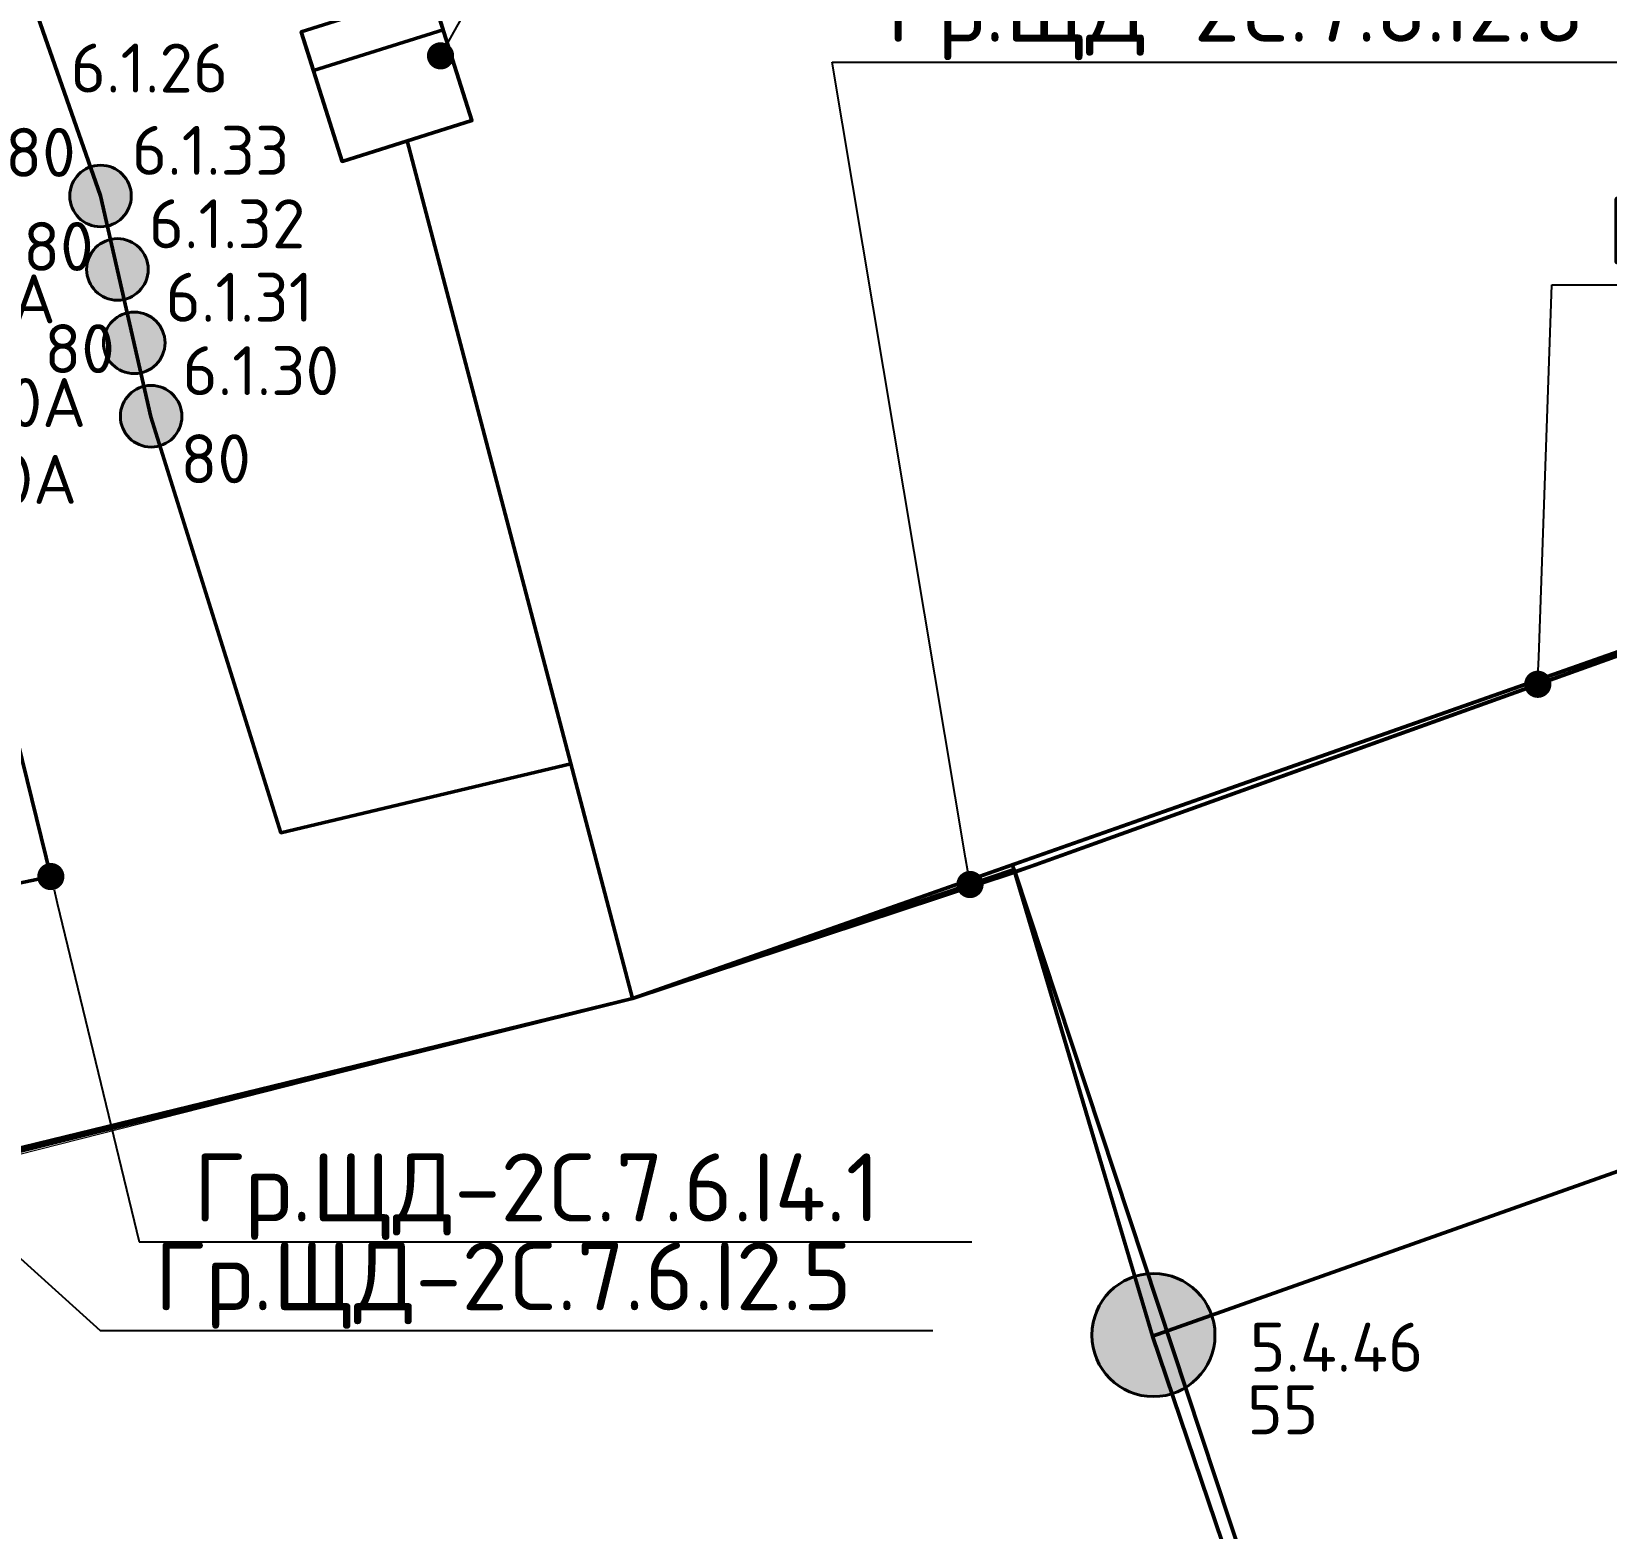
# Model space of a CAD drawing. Header units: millimetres. Extents: x -500444 to 437433, y -1435259 to 1593622.
# Drawn here: x -65603 to -59812, y -1339657 to -1334153 of the extents above; entities that cross this region are included whole.
import ezdxf
from ezdxf import colors
from ezdxf.entities.mleader import LeaderData, LeaderLine
from ezdxf.math import Vec2, Vec3

# ---------------------------------------------------------------- set-up
doc = ezdxf.new("R2010")
doc.units = ezdxf.units.MM
for name, color, linetype, lineweight in [('_АСУД_Щиты', 6, 'Continuous', 0), ('_Гр.ЩД-2C.7.6.I2.1', 6, 'Continuous', 50), ('_Гр.ЩД-2C.7.6.I2.2', 6, 'Continuous', 50), ('_Гр.ЩД-2C.7.6.I2.3', 6, 'Continuous', 50), ('_Гр.ЩД-2C.7.6.I2.4', 6, 'Continuous', 50), ('_Гр.ЩД-2C.7.6.I2.5', 6, 'Continuous', 50), ('_Гр.ЩД-2C.7.6.I2.6', 6, 'Continuous', 50), ('_Гр.ЩД-2C.7.6.I2.7', 6, 'Continuous', 50), ('_Гр.ЩД-2C.7.6.I2.8', 6, 'Continuous', 50), ('_Гр.ЩД-2C.7.6.I3.1', 6, 'Continuous', 50), ('_Гр.ЩД-2C.7.6.I3.2', 6, 'Continuous', 50), ('_Гр.ЩД-2C.7.6.I3.3', 6, 'Continuous', 50), ('_Гр.ЩД-2C.7.6.I3.4', 6, 'Continuous', 50), ('_Гр.ЩД-2C.7.6.I3.5', 6, 'Continuous', 50), ('_Гр.ЩД-2C.7.6.I3.6', 6, 'Continuous', 50), ('_Гр.ЩД-2C.7.6.I3.7', 6, 'Continuous', 50), ('_Гр.ЩД-2C.7.6.I3.8', 6, 'Continuous', 50), ('_Гр.ЩД-2C.7.6.I4.1', 6, 'Continuous', 50), ('_Гр.ЩД-2C.7.6.I4.2', 6, 'Continuous', 50), ('_Гр.ЩД-2C.7.6.I4.3', 6, 'Continuous', 50), ('_Гр.ЩД-2C.7.6.I4.4', 6, 'Continuous', 50), ('_Гр.ЩД-2C.7.6.I4.5', 6, 'Continuous', 50), ('_Гр.ЩД-2C.7.6.I4.6', 6, 'Continuous', 50), ('_Гр.ЩД-2C.7.6.I4.7', 6, 'Continuous', 50), ('_Гр.ЩД-2C.7.6.I4.8', 6, 'Continuous', 50), ('_освещение_dali', 3, 'Continuous', 50), ('DLX_LUM 4', 5, 'Continuous', 40)]:
    doc.layers.add(name, color=color, linetype=linetype, lineweight=lineweight)
doc.layers.add('сВЕтильники', color=7, linetype='Continuous', lineweight=40, true_color=0x0000f0)
doc.styles.add('ISOCPEUR', font='isocpeur.ttf', dxfattribs={"height": 250})
doc.styles.add('TableTextStyle', font='isocpeur.ttf', dxfattribs={"width": 0.9})
doc.styles.add('Шрифт - 200', font='', dxfattribs={"height": 200})
doc.styles.get('Шрифт - 200').set_extended_font_data('GOST Common', italic=True)

# ---------------------------------------------------------------- blocks, each defined once
blk = doc.blocks.new('_Dot')
at = {"color": 0, "linetype": 'ByBlock', "lineweight": -2}
blk.add_line((-0.5, 0), (-1, 0), dxfattribs=at)
at = {"color": 0, "linetype": 'ByBlock', "const_width": 0.5}
blk.add_lwpolyline([(-0.25, 0, 1), (0.25, 0, 1)], format="xyb", close=True, dxfattribs=at)
blk = doc.blocks.new('A$C7830629c')
at = {"layer": '_освещение_dali', "linetype": 'Continuous'}
for points in [[(250, -250), (250, 250), (-250, 250), (-250, -250)], [(250, -250), (250, 250), (100, 250), (100, -250)]]:
    blk.add_lwpolyline(points, close=True, dxfattribs=at)
blk = doc.blocks.new('A$Cab2378fa')
at = {"lineweight": 25}
h = blk.add_hatch(color=256, dxfattribs=at)
h.paths.add_polyline_path([(162.3, -156.8, 0.442338), (147.8, 177.8), (0, 0)])
h.paths.add_polyline_path([(-141.6, -170.3), (0, 0), (-163.2, 157.6, 0.430096)])
at = {"lineweight": 25, "true_color": 0xfff5f5}
h = blk.add_hatch(color=7, dxfattribs=at)
h.dxf.hatch_style = 1
h.paths.add_polyline_path([(0, 0), (-141.6, -170.3, 0.174923), (3, -222.4, 0.197808), (162.3, -156.8)])
h.paths.add_polyline_path([(-163.2, 157.6), (0, 0), (147.8, 177.8, 0.175398), (3, 230.2, 0.209014)])
blk.add_circle((3, 3.9), 226.3)
blk = doc.blocks.new('Гр.ЩД-2C.7.6.I3.8')
at = {"layer": '_Гр.ЩД-2C.7.6.I3.8', "color": 18, "true_color": 0x000000, "style": 'TableTextStyle'}
blk.add_text('55', height=180, dxfattribs=at).set_placement((26232.6, 47043, 6620))
at = {"layer": '_Гр.ЩД-2C.7.6.I3.8', "ltscale": 100, "style": 'TableTextStyle'}
for tag, p in [('55А', (52014.3, 65938.9, 6620)), ('80', (40092.2, 64487, 4000)), ('80', (40268.7, 64273.5, 4000)), ('80', (40445.2, 64060.1, 4000)), ('80', (40621.7, 63846.6, 4000)), ('80А', (41399.9, 62649.1, 4000)), ('80', (39836.3, 62587.4)), ('80', (40009.4, 62371.2)), ('80А', (41799, 62266.9, 4000)), ('80', (40182.6, 62154.9)), ('В2', (63579.6, 61963.2)), ('55', (49154.7, 61958.6, 6620)), ('80А', (42171.9, 61841.5, 4000)), ('80', (40300.9, 61573.6)), ('80', (40477.4, 61360.1)), ('80', (40653.9, 61146.6)), ('80А', (41766.2, 61111.8, 4000)), ('В2', (64767.6, 61046.7)), ('80', (40830.4, 60933.1)), ('55', (58340, 60877, 6620)), ('B2A', (65955.5, 60130.2)), ('В2', (62038.6, 59868.2)), ('B2A', (67143.5, 59213.7)), ('В2', (63226.6, 58951.7)), ('55А', (45778.2, 58758.8, 6620)), ('В2', (68331.4, 58297.2)), ('В2', (64414.5, 58035.2)), ('В2', (69519.4, 57380.7)), ('В2', (65602.5, 57118.7)), ('55', (54982.2, 56612.5, 6620)), ('В2', (70707.3, 56464.2)), ('В2', (66790.4, 56202.2)), ('55', (42307.2, 55779.4, 6620)), ('B2A', (71895.3, 55547.7)), ('В2', (67978.4, 55285.7)), ('B2A', (73083.2, 54631.2)), ('В2', (69166.3, 54369.2)), ('В2', (74271.2, 53714.7)), ('55А', (38566.5, 53264.4, 6620)), ('В2', (70384.1, 53125.3)), ('В2', (75459.1, 52798.3)), ('В2', (76647.1, 51881.8)), ('B2A', (77835, 50965.3)), ('55', (34658.3, 50835.9, 6620)), ('B2A', (79023, 50048.8)), ('55А', (30508.9, 48933, 6620)), ('55', (26242.6, 47273, 6620))]:
    blk.add_attdef(tag, p, '', height=180, dxfattribs=at)
blk = doc.blocks.new('Гр.ЩД-2C.7.6.I4.1')
at = {"layer": '_Гр.ЩД-2C.7.6.I4.1', "color": 18, "true_color": 0x000000, "style": 'TableTextStyle'}
for s, p in [('80', (21531.9, 51717.9, 4000)), ('80', (21597.9, 51372.1, 4000)), ('80А', (21296.6, 51179.3, 4000)), ('80', (21675.8, 50996.3, 4000)), ('80А', (21408.4, 50798.2, 4000)), ('80', (22176.3, 50591.5, 4000)), ('80А', (21375, 50515.8, 4000))]:
    blk.add_text(s, height=180, dxfattribs=at).set_placement(p)
at = {"layer": '_Гр.ЩД-2C.7.6.I4.1', "ltscale": 100, "style": 'TableTextStyle'}
for tag, p in [('80А', (11121.5, 63739.4, 8800)), ('80А', (11144.1, 63461.8, 8800)), ('80А', (11166.8, 63184.1, 8800)), ('80А', (11189.5, 62906.5, 8800)), ('80А', (11212.1, 62628.8, 8800)), ('80А', (11234.8, 62351.2, 8800)), ('80А', (11257.5, 62073.6, 8800)), ('80', (9344.8, 61441.3, 8800)), ('80', (9367.5, 61163.6, 8800)), ('80', (9390.2, 60885.9, 8800)), ('80', (9412.8, 60608.2, 8800)), ('80', (9435.5, 60330.6, 8800)), ('80', (9458.2, 60052.9, 8800)), ('80', (9480.8, 59775.2, 8800)), ('80', (12677.3, 58360, 8800)), ('80', (12700, 58082.3, 8800)), ('80', (12722.6, 57804.7, 8800)), ('80', (12745.3, 57527, 8800)), ('80', (12767.9, 57249.4, 8800)), ('80', (12790.6, 56971.7, 8800)), ('80', (12813.3, 56694.1, 8800)), ('80А', (13757.4, 56060.2, 8800)), ('80', (10001.7, 55793.5, 8800)), ('80А', (13780.1, 55782.6, 8800)), ('80', (10024.4, 55515.9, 8800)), ('80А', (13802.8, 55504.9, 8800)), ('80', (10047, 55238.2, 8800)), ('80А', (13825.4, 55227.3, 8800)), ('80', (10069.7, 54960.6, 8800)), ('80А', (13848.1, 54949.6, 8800)), ('80', (10092.3, 54682.9, 8800)), ('80А', (13870.8, 54672, 8800)), ('80', (10115, 54405.3, 8800)), ('80А', (13893.4, 54394.3, 8800)), ('80А', (21230, 54151.4, 4000)), ('80', (10137.7, 54127.6, 8800)), ('80А', (21299.5, 53883.3, 4000)), ('80А', (21369, 53615.2, 4000)), ('80А', (21438.5, 53347, 4000)), ('80', (21571.3, 52834.4, 4000)), ('80', (21638.3, 52565.7, 4000)), ('80', (21705.4, 52296.9, 4000)), ('80', (21772.4, 52028.1, 4000)), ('80', (21997.4, 51725.4, 4000)), ('80А', (20193.8, 51485.3, 4000)), ('80', (22059.3, 51455.4, 4000)), ('80А', (20260, 51216.3, 4000)), ('80', (22121.2, 51185.4, 4000)), ('80А', (20326.2, 50947.4, 4000)), ('80', (22183.2, 50915.4, 4000)), ('80А', (20392.3, 50678.4, 4000)), ('55', (12355.7, 50106.7, 6620)), ('55А', (21804.3, 46372.7, 6620)), ('55', (17169.2, 44953.7, 6620)), ('55А', (12628.6, 44369.1, 6620))]:
    blk.add_attdef(tag, p, '', height=180, dxfattribs=at)

msp = doc.modelspace()

# ---------------------------------------------------------------- linework, layer by layer
at = {"layer": '_АСУД_Щиты', "ltscale": 100}
for points in [[(-58602.7, -1333395.6), (-58177.9, -1333220.4), (-57187.2, -1335434.9), (-57897.1, -1335774.9), (-63393.5, -1337708.6), (-64222.1, -1334555.4)], [(-79692.8, -1374828.7), (-79265.7, -1374828.7), (-79265.7, -1339471.5), (-74889.4, -1339471.5), (-70513.1, -1339114.3), (-66165.9, -1338399.8), (-63393.5, -1337708.6), (-64222.1, -1334555.4)], [(-67728.7, -1376822.3), (-68157.1, -1373020.8), (-65011.2, -1372590.5), (-70514.6, -1339104.8), (-65976.2, -1338365.2), (-63393.5, -1337708.6), (-64222.1, -1334555.4)]]:
    msp.add_lwpolyline(points, dxfattribs=at)
at = {"layer": '_Гр.ЩД-2C.7.6.I2.1', "ltscale": 100}
msp.add_lwpolyline([(-83166.1, -1375735.1), (-79265.7, -1375735.1), (-79265.7, -1339471.5), (-74889.4, -1339471.5), (-70513.1, -1339114.3), (-66165.9, -1338399.8), (-63393.5, -1337708.6), (-64222.1, -1334555.4)], dxfattribs=at)
at = {"layer": '_Гр.ЩД-2C.7.6.I2.2', "ltscale": 100}
msp.add_lwpolyline([(-64222.1, -1334555.4), (-63393.5, -1337708.6), (-66165.9, -1338399.8), (-70513.1, -1339114.3), (-74889.4, -1339471.5), (-79265.7, -1339471.5), (-79265.7, -1353495.9), (-77891.2, -1353478.2), (-75292.6, -1353372.2), (-74048.8, -1372873.5), (-74020.1, -1374034), (-73898.2, -1376104.4), (-74874.8, -1376277.5), (-75025.6, -1375173.3), (-76424.3, -1375228.8), (-75686.2, -1376313.4), (-77112.2, -1376397.1), (-77295.6, -1375261.5), (-78093.2, -1375293.2), (-78101.6, -1376412.9), (-79265.7, -1376412.9), (-79265.7, -1375383.6), (-80123, -1375332.1)], dxfattribs=at)
at = {"layer": '_Гр.ЩД-2C.7.6.I2.3', "ltscale": 100}
msp.add_lwpolyline([(-64222.1, -1334555.4), (-63393.5, -1337708.6), (-66165.9, -1338399.8), (-70513.1, -1339114.3), (-74889.4, -1339471.5), (-79265.7, -1339471.5), (-79265.8, -1350054.1), (-74153.2, -1350082.4), (-73819.9, -1351923.1), (-71896.6, -1371919.3), (-69676.6, -1371652.2), (-69792.9, -1370928.2), (-72120.9, -1353078.9), (-69540.2, -1352762), (-67215.2, -1370615.3)], dxfattribs=at)
at = {"layer": '_Гр.ЩД-2C.7.6.I2.4', "ltscale": 100}
msp.add_lwpolyline([(-64222.1, -1334555.4), (-63393.5, -1337708.6), (-66165.9, -1338399.8), (-70513.1, -1339114.3), (-70634.3, -1339124.2), (-70317.2, -1341146.9), (-69000.6, -1349135.7), (-68102.2, -1351428.2), (-64880.2, -1371135.5), (-62745.3, -1370633.9), (-62896.7, -1369899.4), (-66744.6, -1352312.5), (-64198.1, -1351786.7), (-60349.8, -1369375.5)], dxfattribs=at)
at = {"layer": '_Гр.ЩД-2C.7.6.I2.5', "ltscale": 100}
msp.add_lwpolyline([(-64222.1, -1334555.4), (-63393.5, -1337708.6), (-66165.9, -1338399.8), (-66347.4, -1338429.6), (-65856.4, -1340344.7), (-63852.5, -1348337.7), (-62841.5, -1350971.1), (-58024.6, -1369667.6), (-55889.4, -1369066.7), (-56102.4, -1368312.2), (-61283.7, -1351073.6), (-58788.7, -1350342), (-53610.4, -1367584.5)], dxfattribs=at)
at = {"layer": '_Гр.ЩД-2C.7.6.I2.6', "ltscale": 100}
msp.add_lwpolyline([(-64222.1, -1334555.4), (-63393.5, -1337708.6), (-61990.1, -1337234.4), (-61480.5, -1338949.8), (-58810.2, -1346835), (-57529.2, -1349215.1), (-51135.2, -1367932), (-51019.5, -1368279.7), (-48905.3, -1367576.4), (-55862.6, -1349361.1), (-53433.7, -1348433.7), (-46457.3, -1366645.4)], dxfattribs=at)
at = {"layer": '_Гр.ЩД-2C.7.6.I2.7', "ltscale": 100}
msp.add_lwpolyline([(-64222.1, -1334555.4), (-63393.5, -1337708.6), (-61990.1, -1337234.4), (-58813.2, -1346838.9), (-57529.2, -1349215.1), (-51153.2, -1367927.7), (-50169.1, -1370800.5)], dxfattribs=at)
at = {"layer": '_Гр.ЩД-2C.7.6.I2.8', "ltscale": 100}
msp.add_lwpolyline([(-64222.1, -1334555.4), (-63393.5, -1337708.6), (-61987.1, -1337243.4), (-57897.1, -1335774.9), (-57194.6, -1337489.6), (-53913.3, -1344978.9), (-52704.1, -1346780.7), (-44741.1, -1365061.4), (-44143.7, -1366431.8), (-41271.6, -1365118), (-40509.4, -1366943.5), (-38105.8, -1365789.6), (-37575, -1366787.9), (-39995.1, -1367946.8), (-39502.3, -1369940.7), (-36064.8, -1368289.2), (-35320.2, -1368494.2), (-34878.7, -1369324)], dxfattribs=at)
at = {"layer": '_Гр.ЩД-2C.7.6.I3.1', "ltscale": 100}
msp.add_lwpolyline([(-64222.1, -1334555.4), (-63393.5, -1337708.6), (-57897.1, -1335774.9), (-57191.7, -1337485.7), (-53913.3, -1344978.9), (-52704.1, -1346780.7), (-44143.7, -1366431.8), (-43318.5, -1368324.8), (-41823.1, -1367577.1), (-41062.7, -1368464.3), (-42430.1, -1369125)], dxfattribs=at)
at = {"layer": '_Гр.ЩД-2C.7.6.I3.2', "ltscale": 100}
msp.add_lwpolyline([(-64222.1, -1334555.4), (-63393.5, -1337708.6), (-57897.1, -1335774.9), (-57194.6, -1337489.6), (-53913.3, -1344978.9), (-49312.8, -1342493.4), (-47561.4, -1345486.4)], dxfattribs=at)
at = {"layer": '_Гр.ЩД-2C.7.6.I3.3', "ltscale": 100}
msp.add_lwpolyline([(-64222.1, -1334555.4), (-63393.5, -1337708.6), (-57897.1, -1335774.9), (-53774.8, -1333800.7), (-50148.7, -1331678.9), (-49179.4, -1333145.3), (-44806.7, -1339854.6), (-43439.4, -1341984.4), (-32598.5, -1359034.1), (-32336.9, -1359445.5), (-34234.1, -1360470.1), (-44063.6, -1343611.4), (-46362.5, -1344834.9), (-45222.5, -1346790.1), (-46416, -1347558.7), (-45148.7, -1346916.6), (-40621.5, -1354681.3), (-41966, -1355900.1), (-40541, -1354819.4), (-36533, -1361693.6)], dxfattribs=at)
at = {"layer": '_Гр.ЩД-2C.7.6.I3.4', "ltscale": 100}
msp.add_lwpolyline([(-64222.1, -1334555.4), (-63393.5, -1337708.6), (-57897.1, -1335774.9), (-53774.8, -1333800.7), (-50148.7, -1331678.9), (-46457.4, -1329115.4), (-40530.1, -1336865.5), (-39127, -1338866.1), (-26997.9, -1354804.7), (-24550.2, -1357975.2), (-25707.7, -1357614.9), (-25581.6, -1357752.6), (-24928.9, -1358154.6), (-27090.5, -1359721.1), (-29565.2, -1361436.9), (-29860.3, -1360416), (-27883, -1359056.2), (-28372.8, -1356653.9), (-39584.4, -1340698.4), (-41750.4, -1342138.3), (-30479.6, -1358157.4)], dxfattribs=at)
at = {"layer": '_Гр.ЩД-2C.7.6.I3.5', "ltscale": 100}
msp.add_lwpolyline([(-64222.1, -1334555.4), (-63393.5, -1337708.6), (-61915.2, -1337217.6), (-57897.1, -1335774.9), (-53774.8, -1333800.7), (-50148.7, -1331678.9), (-46457.4, -1329115.4), (-38523.5, -1339659.1), (-37148.5, -1338833.2), (-24804.9, -1353929.6), (-23475.5, -1355773.2), (-23815, -1357368.9), (-21902.7, -1355791.7), (-22604.5, -1355054.9), (-20744.6, -1354836.6), (-21027.3, -1353754.9), (-19790.9, -1354050.1), (-20474.8, -1353299.2), (-22804.7, -1352272.9), (-35146.8, -1337174.6), (-34479.9, -1335689.8), (-21433.2, -1350479)], dxfattribs=at)
at = {"layer": '_Гр.ЩД-2C.7.6.I3.6', "ltscale": 100}
msp.add_lwpolyline([(-64222.1, -1334555.4), (-63393.5, -1337708.6), (-57897.1, -1335774.9), (-53774.8, -1333800.7), (-50148.7, -1331678.9), (-46337.3, -1329032), (-43029.5, -1326289.1), (-41855.6, -1327602.6), (-36547.8, -1333504.4), (-32904.8, -1335137.1), (-19444.8, -1349249.1), (-17584.9, -1347432.1), (-31046.4, -1333322), (-30827.6, -1331954.6), (-29595.8, -1333115), (-16284.1, -1345651.7)], dxfattribs=at)
at = {"layer": '_Гр.ЩД-2C.7.6.I3.7', "ltscale": 100}
msp.add_lwpolyline([(-64222.1, -1334555.4), (-63393.5, -1337708.6), (-57897.1, -1335774.9), (-53774.8, -1333800.7), (-50148.7, -1331678.9), (-46457.4, -1329115.4), (-43029.5, -1326289.1), (-39771.5, -1323120.2), (-30102.2, -1332242.7), (-29116.8, -1331260.5), (-14496.1, -1344164.3), (-12791.8, -1342204), (-27411, -1329298.2), (-27291.7, -1327380.8), (-12106.2, -1339922), (-9991.2, -1338718.1), (-15931, -1334135.6)], dxfattribs=at)
at = {"layer": '_Гр.ЩД-2C.7.6.I3.8', "ltscale": 100}
msp.add_lwpolyline([(-64222.1, -1334555.4), (-63393.5, -1337708.6), (-61996, -1337216.9), (-61480.5, -1338949.8), (-57215.6, -1337438.5), (-52930.8, -1335388), (-49179.4, -1333145.3)], dxfattribs=at)
at = {"layer": '_Гр.ЩД-2C.7.6.I4.1', "ltscale": 100}
for points in [[(-64222.1, -1334555.4), (-63620.3, -1336845.7), (-64686, -1337099), (-65164.5, -1335569.5), (-65348.9, -1334757.6), (-65942.7, -1333062.5)], [(-65934.5, -1335623.6), (-65531.8, -1337260.1), (-66560.2, -1337475.7)]]:
    msp.add_lwpolyline(points, dxfattribs=at)
at = {"layer": '_Гр.ЩД-2C.7.6.I4.2', "ltscale": 100}
msp.add_lwpolyline([(-64222.1, -1334555.4), (-63393.5, -1337708.6), (-66347.4, -1338429.6), (-70634.3, -1339124.2), (-75020.4, -1339488.3), (-79265.7, -1339488.3), (-79162.5, -1322041.9), (-77899.4, -1322008.4), (-78035.4, -1320342.5), (-78052.2, -1319916.2), (-76003.1, -1319911.2), (-76140.2, -1318259.2)], dxfattribs=at)
at = {"layer": '_Гр.ЩД-2C.7.6.I4.3', "ltscale": 100}
msp.add_lwpolyline([(-64222.1, -1334555.4), (-63393.5, -1337708.6), (-57897.1, -1335774.9), (-53774.8, -1333800.7), (-50148.7, -1331678.9), (-46457.4, -1329115.4), (-42934, -1326209.8), (-39771.5, -1323120.2), (-39346.3, -1322672.3), (-50900.6, -1312003.2)], dxfattribs=at)
at = {"layer": '_Гр.ЩД-2C.7.6.I4.4', "ltscale": 100}
msp.add_lwpolyline([(-64222.1, -1334555.4), (-63393.5, -1337708.6), (-66347.4, -1338429.6)], dxfattribs=at)
at = {"layer": '_Гр.ЩД-2C.7.6.I4.5', "ltscale": 100}
msp.add_lwpolyline([(-64222.1, -1334555.4), (-63393.5, -1337708.6), (-66298.8, -1338417.8)], dxfattribs=at)
at = {"layer": '_Гр.ЩД-2C.7.6.I4.6', "ltscale": 100}
msp.add_lwpolyline([(-64222.1, -1334555.4), (-63393.5, -1337708.6), (-66347.4, -1338429.6), (-70631.1, -1339144.5), (-71107.9, -1339144.5), (-72618.9, -1329067.5), (-74224.3, -1318898.8), (-72058.4, -1318355.6)], dxfattribs=at)
at = {"layer": '_Гр.ЩД-2C.7.6.I4.7', "ltscale": 100}
msp.add_lwpolyline([(-64222.1, -1334555.4), (-63393.5, -1337708.6), (-57897.1, -1335774.9), (-53913.3, -1344978.9), (-52704.1, -1346780.7), (-44143.7, -1366431.8), (-41271.6, -1365118), (-38001.7, -1363465.8), (-36567.6, -1362686.1), (-35675.6, -1364475.1), (-34178.7, -1363586.7), (-33506, -1364528), (-35102.3, -1365447.1), (-35928.4, -1365911.7), (-35006.5, -1367735.9), (-31711.2, -1365796.9), (-30454.3, -1367210.8), (-30968.3, -1367068.1), (-31142.5, -1367166.4), (-31524.2, -1367389.4), (-32044.6, -1367696.8), (-32209.2, -1368262.1), (-33807.4, -1369164.6)], dxfattribs=at)
at = {"layer": '_Гр.ЩД-2C.7.6.I4.8', "ltscale": 100}
msp.add_lwpolyline([(-64222.1, -1334555.4), (-63393.5, -1337708.6), (-61996, -1337216.9), (-57897.1, -1335774.9), (-53913.3, -1344978.9), (-52704.1, -1346780.7), (-44143.7, -1366431.8), (-41271.6, -1365118), (-38001.7, -1363465.8), (-36567.6, -1362686.1), (-31824.5, -1359851.3), (-29395.6, -1363639.5)], dxfattribs=at)

# ---------------------------------------------------------------- block references
at = {"color": 3, "lineweight": 50, "ltscale": 100, "rotation": 107.4898854157448}
msp.add_blockref('A$C7830629c', (-64297.3, -1334316.9), dxfattribs=at)
at = {"layer": '_Гр.ЩД-2C.7.6.I3.8'}
ref = msp.add_blockref('Гр.ЩД-2C.7.6.I3.8', (-87365.7, -1386353.7), dxfattribs=at)
ref.add_attrib('55', '5.4.46', (-61123.1, -1339080.6, 6620), dxfattribs={"ltscale": 100, "height": 180, "style": 'TableTextStyle'})
at = {"layer": '_Гр.ЩД-2C.7.6.I4.1'}
ref = msp.add_blockref('Гр.ЩД-2C.7.6.I4.1', (-87231.4, -1386405.3), dxfattribs=at)
ref.add_attrib('80', '6.1.26', (-65459.1, -1334377.2, 4000), dxfattribs={"ltscale": 100, "height": 180, "style": 'TableTextStyle'})
ref.add_attrib('80', '6.1.30', (-65048.3, -1335489.9, 4000), dxfattribs={"ltscale": 100, "height": 180, "style": 'TableTextStyle'})
ref.add_attrib('80', '6.1.31', (-65110.2, -1335219.9, 4000), dxfattribs={"ltscale": 100, "height": 180, "style": 'TableTextStyle'})
ref.add_attrib('80', '6.1.32', (-65172.1, -1334949.9, 4000), dxfattribs={"ltscale": 100, "height": 180, "style": 'TableTextStyle'})
ref.add_attrib('80', '6.1.33', (-65234.1, -1334679.9, 4000), dxfattribs={"ltscale": 100, "height": 180, "style": 'TableTextStyle'})
at = {"layer": 'DLX_LUM 4', "ltscale": 100, "xscale": 0.5, "yscale": 0.5, "zscale": 0.5}
for p in [(-65350.4, -1334759.5), (-65288.4, -1335029.5), (-65226.5, -1335299.5), (-65164.5, -1335569.5)]:
    msp.add_blockref('A$Cab2378fa', p, dxfattribs=at)
at = {"layer": 'сВЕтильники', "ltscale": 100}
msp.add_blockref('A$Cab2378fa', (-61480.5, -1338949.8), dxfattribs=at)

# ---------------------------------------------------------------- leaders
at = {"layer": '_Гр.ЩД-2C.7.6.I2.5'}
ml = msp.add_multileader_mtext('Standard', dxfattribs=at)
ml.set_content('Гр.ЩД-2C.7.6.I2.5', color=256, style='ISOCPEUR')
ml.set_leader_properties()
ml.set_arrow_properties(name='DOT')
ml.build(insert=Vec2(0, 0))
ml.multileader.update_dxf_attribs({"has_dogleg": 0, "text_left_attachment_type": 6, "text_right_attachment_type": 6, "arrow_head_size": 100})
ctx = ml.context
ctx.base_point, ctx.char_height, ctx.arrow_head_size, ctx.landing_gap_size, ctx.plane_origin = Vec3(-65350.1, -1338929.6), 250, 100, 200, Vec3(22819.2, -1211435.4)
ctx.left_attachment, ctx.right_attachment = 6, 6
notes = []
notes.append((ctx, [(0, (1, 1, 0), (-65358.1, -1338929.6), (1, 0), 8, [(1, [(-65976.2, -1338365.2)], 0, [])])]))
ctx.mtext.insert, ctx.mtext.flow_direction = Vec3(-65150.1, -1338604.6), 5
at = {"layer": '_Гр.ЩД-2C.7.6.I2.6'}
ml = msp.add_multileader_mtext('Standard', dxfattribs=at)
ml.set_content('Гр.ЩД-2C.7.6.I2.6', color=256, style='ISOCPEUR')
ml.set_leader_properties()
ml.set_arrow_properties(name='DOT')
ml.build(insert=Vec2(0, 0))
ml.multileader.update_dxf_attribs({"has_dogleg": 0, "text_left_attachment_type": 6, "text_right_attachment_type": 6, "arrow_head_size": 100})
ctx = ml.context
ctx.base_point, ctx.char_height, ctx.arrow_head_size, ctx.landing_gap_size, ctx.plane_origin = Vec3(-62658.3, -1334265.2), 250, 100, 200, Vec3(25511, -1206771)
ctx.left_attachment, ctx.right_attachment = 6, 6
notes.append((ctx, [(0, (1, 1, 0), (-62666.3, -1334265.2), (1, 0), 8, [(1, [(-62152, -1337289.2)], 0, [])])]))
ctx.mtext.insert, ctx.mtext.flow_direction = Vec3(-62458.3, -1333940.2), 5
at = {"layer": '_Гр.ЩД-2C.7.6.I2.8'}
ml = msp.add_multileader_mtext('Standard', dxfattribs=at)
ml.set_content('Гр.ЩД-2C.7.6.I2.8', color=256, style='ISOCPEUR')
ml.set_leader_properties()
ml.set_arrow_properties(name='DOT')
ml.build(insert=Vec2(0, 0))
ml.multileader.update_dxf_attribs({"has_dogleg": 0, "text_left_attachment_type": 6, "text_right_attachment_type": 6, "arrow_head_size": 100})
ctx = ml.context
ctx.base_point, ctx.char_height, ctx.arrow_head_size, ctx.landing_gap_size, ctx.plane_origin = Vec3(-60012.3, -1335084.3), 250, 100, 200, Vec3(28157, -1207590.1)
ctx.left_attachment, ctx.right_attachment = 6, 6
notes.append((ctx, [(0, (1, 1, 0), (-60020.3, -1335084.3), (1, 0), 8, [(1, [(-60064.3, -1336553)], 0, [])])]))
ctx.mtext.insert, ctx.mtext.flow_direction = Vec3(-59812.3, -1334759.3), 5
at = {"layer": '_Гр.ЩД-2C.7.6.I4.1'}
ml = msp.add_multileader_mtext('Standard', dxfattribs=at)
ml.set_content('Гр.ЩД-2C.7.6.I4.1', color=256, style='ISOCPEUR')
ml.set_leader_properties()
ml.set_arrow_properties(name='DOT')
ml.build(insert=Vec2(0, 0))
ml.multileader.update_dxf_attribs({"has_dogleg": 0, "text_left_attachment_type": 6, "text_right_attachment_type": 6, "arrow_head_size": 100})
ctx = ml.context
ctx.base_point, ctx.char_height, ctx.arrow_head_size, ctx.landing_gap_size, ctx.plane_origin = Vec3(-65206.9, -1338603), 250, 100, 200, Vec3(22987.4, -1211108.8)
ctx.left_attachment, ctx.right_attachment = 6, 6
notes.append((ctx, [(0, (1, 1, 0), (-65214.9, -1338603), (1, 0), 8, [(1, [(-65531.8, -1337260.1)], 0, [])])]))
ctx.mtext.insert, ctx.mtext.flow_direction = Vec3(-65006.9, -1338278), 5
at = {"layer": '_освещение_dali'}
ml = msp.add_multileader_mtext('Standard', dxfattribs=at)
ml.set_content('{\\H0.75x;ЩД-2C.7.6}', color=256, style='Шрифт - 200')
ml.set_leader_properties()
ml.set_arrow_properties(name='DOT')
ml.build(insert=Vec2(0, 0))
ml.multileader.update_dxf_attribs({"has_dogleg": 0, "text_left_attachment_type": 6, "text_right_attachment_type": 6, "arrow_head_size": 100})
ctx = ml.context
ctx.base_point, ctx.char_height, ctx.arrow_head_size, ctx.landing_gap_size, ctx.plane_origin = Vec3(-63547.7, -1333264.9), 250, 100, 200, Vec3(21792.5, -1204941)
ctx.left_attachment, ctx.right_attachment = 6, 6
notes.append((ctx, [(0, (1, 1, 0), (-63555.7, -1333264.9), (1, 0), 8, [(1, [(-64098.8, -1334242.3)], 0, [])])]))
ctx.mtext.insert, ctx.mtext.flow_direction = Vec3(-63347.7, -1332977.4), 5
for ctx, leaders in notes:
    for number, flags, end, landing, length, lines in leaders:
        leader = LeaderData()
        leader.index, (leader.has_last_leader_line, leader.has_dogleg_vector, leader.attachment_direction) = number, flags
        leader.last_leader_point, leader.dogleg_vector, leader.dogleg_length = Vec3(end), Vec3(landing), length
        for number, points, colour, breaks in lines:
            line = LeaderLine()
            line.index, line.vertices, line.color, line.breaks = number, Vec3.list(points), colors.encode_raw_color(colour), breaks
            leader.lines.append(line)
        ctx.leaders.append(leader)

doc.saveas('drawing.dxf')
